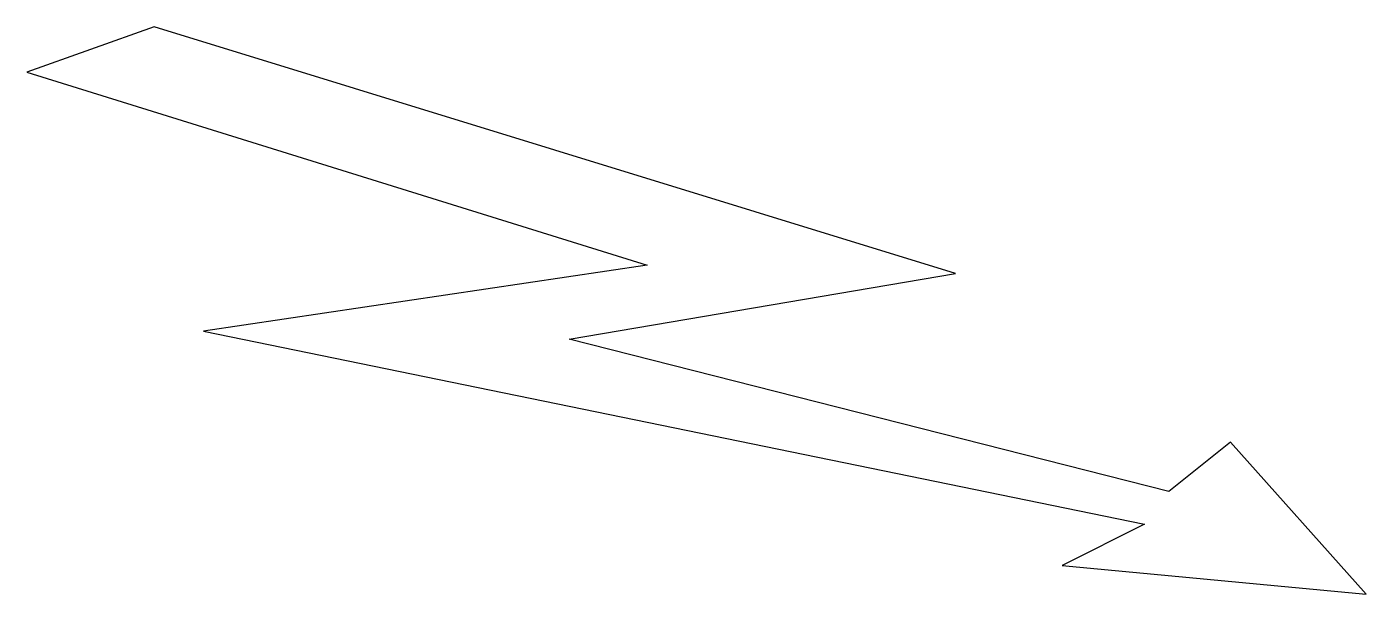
# Model space of a CAD drawing. Extents: x -130 to 2, y -1 to 55.
import ezdxf

# ---------------------------------------------------------------- set-up
doc = ezdxf.new("R2010")
doc.units = 0
doc.layers.add('Layer_1', color=7, linetype='CONTINUOUS')

msp = doc.modelspace()

# ---------------------------------------------------------------- linework, layer by layer
at = {"layer": 'Layer_1', "color": 7}
msp.add_lwpolyline([(-129.822222, 50.396833), (-68.942856, 31.447626), (-112.485715, 24.996833), (-20.158732, 6.047628), (-28.222225, 2.015886), (1.612698, -0.806336), (-11.692065, 14.111112), (-17.739684, 9.273033), (-76.603174, 24.190482), (-38.704763, 30.641277), (-117.323808, 54.831752), (-129.822222, 50.396833)], dxfattribs=at)

doc.saveas('drawing.dxf')
